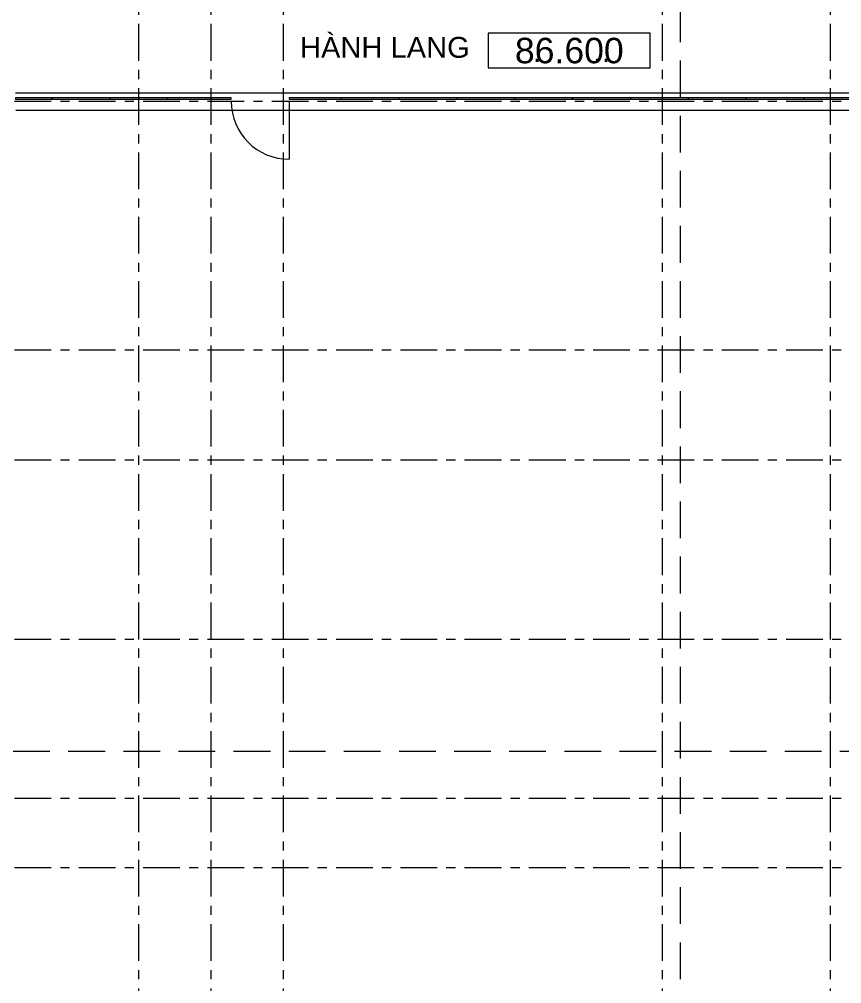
# Model space of a CAD drawing. Header units: millimetres. Extents: x -20144 to 117583, y -11426 to 48263.
# Drawn here: x 5888 to 20100, y 15899 to 32568 of the extents above; entities that cross this region are included whole.
import ezdxf
from ezdxf.enums import TextEntityAlignment as Align

# ---------------------------------------------------------------- set-up
doc = ezdxf.new("R2010")
doc.units = ezdxf.units.MM
doc.linetypes.add('Grid Line', pattern=[22.225, 12.7, -3.175, 3.175, -3.175])
doc.linetypes.add('HIDDEN2', pattern=[4.7625, 3.175, -1.5875])
for name, color, linetype, lineweight in [('A-DOOR', 31, 'Continuous', 5), ('CHU', 181, 'Continuous', 5), ('CUA', 31, 'Continuous', 9), ('KI-HIEU-1', 151, 'Continuous', 9), ('KINH', 152, 'Continuous', 5), ('NET-THAY', 2, 'Continuous', 15), ('TRUC', 225, 'Continuous', 5)]:
    doc.layers.add(name, color=color, linetype=linetype, lineweight=lineweight)
doc.styles.add('Arial', font='arial.ttf', dxfattribs={"height": 360})

# ---------------------------------------------------------------- blocks, each defined once
blk = doc.blocks.new('*U249')
at = {"color": 7, "ltscale": 30, "true_color": 0xffffff, "insert": (520, 350), "char_height": 200, "attachment_point": 5, "bg_fill": 3, "box_fill_scale": 1.25, "bg_fill_color": 256, "bg_fill_true_color": 13158600, "bg_fill_transparency": 0}
blk.add_mtext('\\A1;.      ..', dxfattribs=at)
blk.add_lwpolyline([(-200, 200), (1200, 200), (1200, 500), (-200, 500)], close=True)
at = {"color": 7, "style": 'Arial'}
blk.add_attdef('±0.000', text='', height=220, dxfattribs=at).set_placement((500, 350), align=Align.MIDDLE)
blk = doc.blocks.new('System Panel - Glazed-574536-MẶT BẰNG TẦNG 24')
at = {"layer": 'KINH', "lineweight": 9}
for p, q in [((500, 12.7), (-500, 12.7)), ((-500, 12.7), (-500, -12.7)), ((500, -12.7), (500, 12.7)), ((-500, -12.7), (500, -12.7))]:
    blk.add_line(p, q, dxfattribs=at)
blk = doc.blocks.new('System Panel - Glazed-574539-MẶT BẰNG TẦNG 24')
at = {"layer": 'KINH', "lineweight": 9}
for p, q in [((450, 12.7), (-450, 12.7)), ((-450, 12.7), (-450, -12.7)), ((450, -12.7), (450, 12.7)), ((-450, -12.7), (450, -12.7))]:
    blk.add_line(p, q, dxfattribs=at)
blk = doc.blocks.new('M_Door-Curtain-Wall-Single-Glass - M_Door-Curtain-Wall-Single-Glass-574537-MẶT BẰNG TẦNG 24')
at = {"layer": 'A-DOOR'}
blk.add_line((500, -50.8), (500, -1050.8), dxfattribs=at)
at = {"layer": 'CUA', "lineweight": 5}
blk.add_arc((500, -50.8), 1000, 180, 270, dxfattribs=at)
blk = doc.blocks.new('System Panel - Glazed-574540-MẶT BẰNG TẦNG 24')
at = {"layer": 'KINH', "lineweight": 9}
for p, q in [((550, 12.7), (-550, 12.7)), ((-550, 12.7), (-550, -12.7)), ((550, -12.7), (550, 12.7)), ((-550, -12.7), (550, -12.7))]:
    blk.add_line(p, q, dxfattribs=at)
blk = doc.blocks.new('System Panel - Glazed-574541-MẶT BẰNG TẦNG 24')
at = {"layer": 'KINH', "lineweight": 9}
for p, q in [((313, 13), (-313, 13)), ((-313, 13), (-313, -13)), ((313, -13), (313, 13)), ((-313, -13), (313, -13))]:
    blk.add_line(p, q, dxfattribs=at)

msp = doc.modelspace()

# ---------------------------------------------------------------- linework, layer by layer
at = {"layer": 'KI-HIEU-1', "linetype": 'HIDDEN2', "ltscale": 200}
for p, q in [((17315.5, -7833.5), (17315.5, 45196.8)), ((-17077.5, 19919), (42526.6, 19919))]:
    msp.add_line(p, q, dxfattribs=at)
at = {"layer": 'NET-THAY', "lineweight": 9}
for p, q in [((5824.6, 31299.9), (21450.6, 31299.9)), ((5825.5, 30999.9), (21450.5, 30999.9))]:
    msp.add_line(p, q, dxfattribs=at)
at = {"layer": 'TRUC', "linetype": 'Grid Line', "ltscale": 50}
for p, q in [((7950.5, 43599.9), (7950.5, -4500.1)), ((9200.5, 43599.9), (9200.5, -7167.6)), ((10450.5, 43599.9), (10450.5, -4500.1)), ((17000.5, 43599.9), (17000.5, -4500.1)), ((19900.5, 43599.9), (19900.5, -4500.1)), ((42000.5, 31149.9), (-14407, 31149.9)), ((42000.5, 26849.9), (-12092.4, 26849.9)), ((42000.5, 24949.9), (-14407, 24949.9)), ((42000.5, 21849.9), (-12092.4, 21849.9)), ((42000.5, 19099.9), (-12092.4, 19099.9)), ((42000.5, 17899.9), (-14407, 17899.9))]:
    msp.add_line(p, q, dxfattribs=at)

# ---------------------------------------------------------------- block references
at = {"lineweight": 9, "rotation": 180}
for name, p in [('System Panel - Glazed-574541-MẶT BẰNG TẦNG 24', (6138.1, 31199.9)), ('System Panel - Glazed-574536-MẶT BẰNG TẦNG 24', (6950.6, 31199.9)), ('System Panel - Glazed-574536-MẶT BẰNG TẦNG 24', (7950.6, 31199.9)), ('System Panel - Glazed-574540-MẶT BẰNG TẦNG 24', (9000.6, 31199.9)), ('System Panel - Glazed-574539-MẶT BẰNG TẦNG 24', (11000.6, 31199.9)), ('System Panel - Glazed-574536-MẶT BẰNG TẦNG 24', (11950.6, 31199.9)), ('System Panel - Glazed-574536-MẶT BẰNG TẦNG 24', (12950.6, 31199.9)), ('System Panel - Glazed-574536-MẶT BẰNG TẦNG 24', (13950.6, 31199.9)), ('System Panel - Glazed-574536-MẶT BẰNG TẦNG 24', (14950.6, 31199.9)), ('System Panel - Glazed-574536-MẶT BẰNG TẦNG 24', (15950.6, 31199.9)), ('System Panel - Glazed-574536-MẶT BẰNG TẦNG 24', (16950.6, 31199.9)), ('System Panel - Glazed-574536-MẶT BẰNG TẦNG 24', (17950.6, 31199.9)), ('System Panel - Glazed-574536-MẶT BẰNG TẦNG 24', (18950.6, 31199.9)), ('System Panel - Glazed-574536-MẶT BẰNG TẦNG 24', (19950.6, 31199.9))]:
    msp.add_blockref(name, p, dxfattribs=at)
at = {"lineweight": 9}
msp.add_blockref('M_Door-Curtain-Wall-Single-Glass - M_Door-Curtain-Wall-Single-Glass-574537-MẶT BẰNG TẦNG 24', (10050.6, 31199.9), dxfattribs=at)
at = {"layer": 'KI-HIEU-1', "linetype": 'ByBlock', "xscale": 2, "yscale": 2, "zscale": 2}
msp.add_blockref('*U249', (14393, 31328), dxfattribs=at).add_auto_attribs({'±0.000': '86.600'})

# ---------------------------------------------------------------- texts
at = {"layer": 'CHU', "color": 7, "insert": (10739.1, 32262.6), "char_height": 360, "width": 2926.98, "attachment_point": 1, "line_spacing_factor": 0.936439, "style": 'Arial'}
msp.add_mtext('\\pt2540.0016,5079.9996,7620.0012,10159.9992,12700.0008,15239.9988,17780.0004,20319.9984,22860,25400.0016,27939.9996,30480.0012,33019.9992,35560.0008,38099.9988,40640.0004,43179.9984,45720,48260.0016,50799.9996,53340.0012,55879.9992,58420.0008,60959.9988,63500.0004,66039.9984,68580,71120.0016,73659.9996,76200.0012,78739.9992,81280.0008;HÀNH LANG', dxfattribs=at)

doc.saveas('drawing.dxf')
